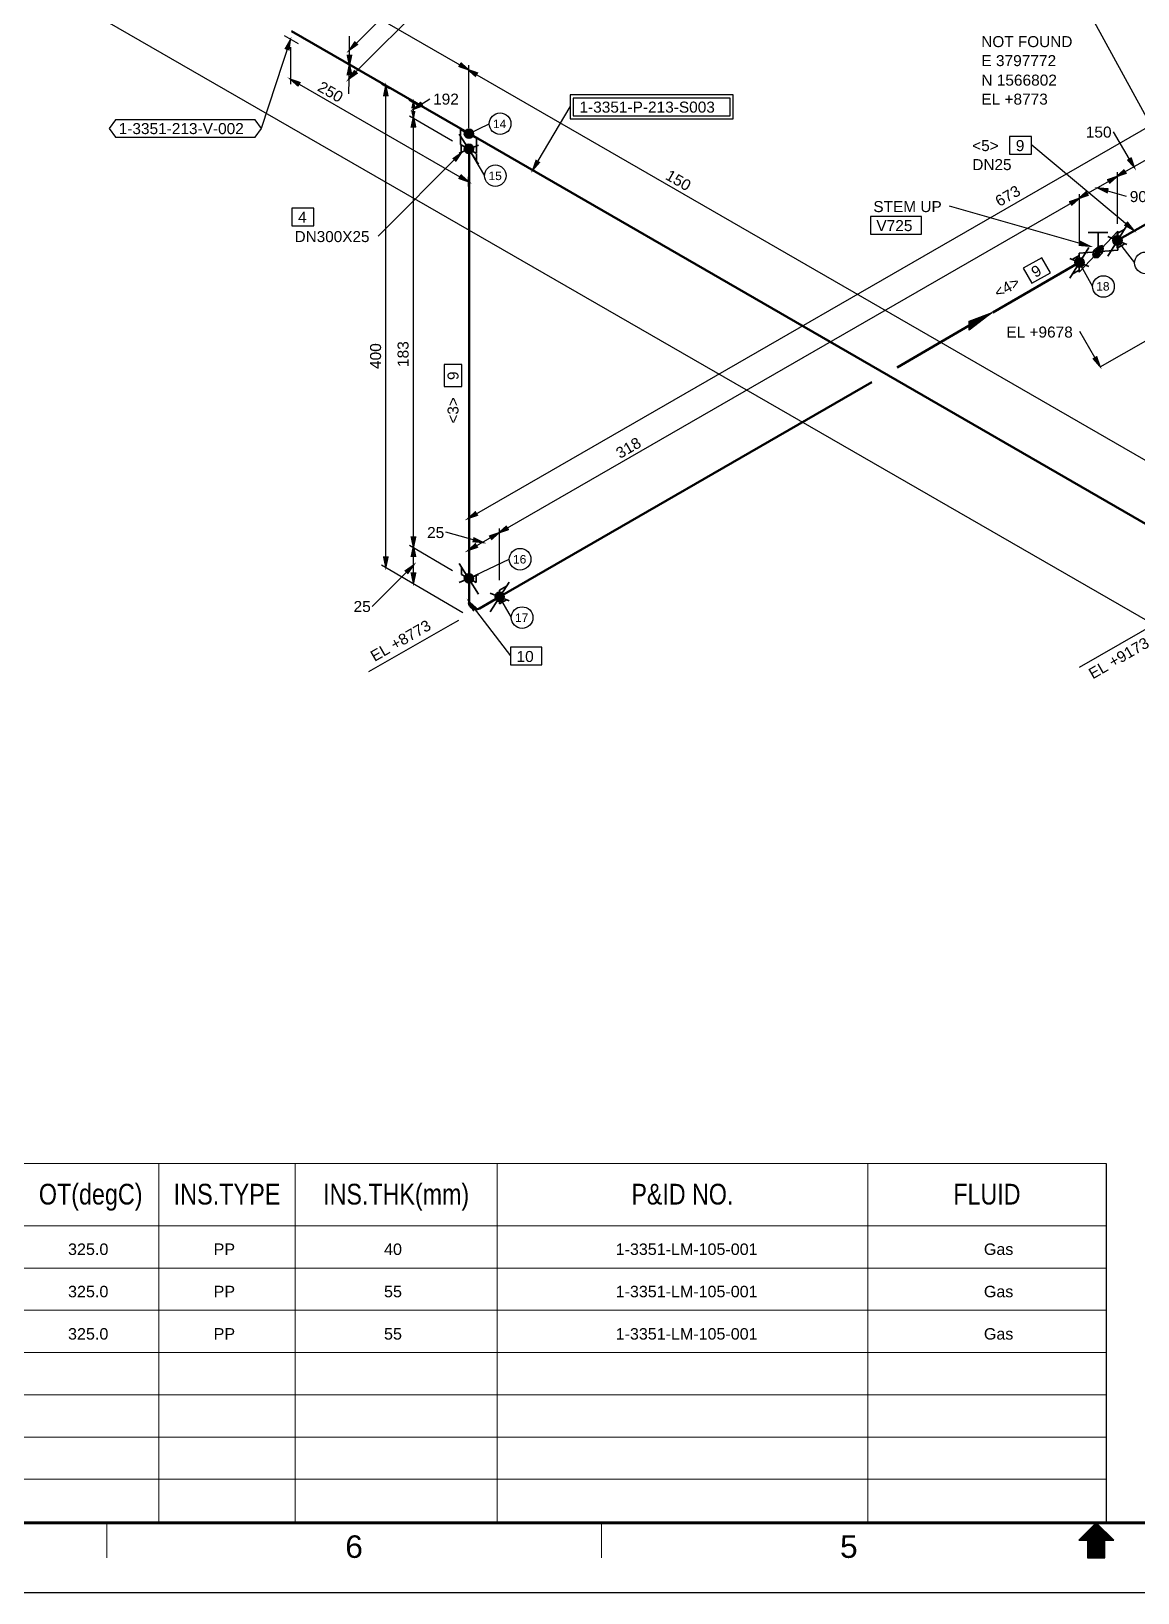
# Model space of a CAD drawing. Header units: inches. Extents: x 0 to 841, y 0 to 594.
# Drawn here: x 217.9 to 439.3, y 0 to 312.4 of the extents above; entities that cross this region are included whole.
import ezdxf
from ezdxf.enums import TextEntityAlignment as Align
from ezdxf.xclip import XClip

# ---------------------------------------------------------------- set-up
doc = ezdxf.new("R2010")
doc.units = ezdxf.units.IN
doc.header["$MEASUREMENT"] = 0
doc.header["$XCLIPFRAME"] = 0
for name, color, linetype in [('1-3320-LP-186-001-614_MODEL-EMBED 1_DWG$0$Default', 7, 'Continuous'), ('BG 0', 7, 'Continuous'), ('BG BG BG BG BG 2', 7, 'Continuous'), ('BG BG BG BG TITLETEXT', 7, 'Continuous'), ('BG Border', 7, 'Continuous'), ('DIMLINES', 7, 'Continuous'), ('DIMTEXT', 7, 'Continuous'), ('FITTINGS', 7, 'Continuous'), ('ISOTEXT', 7, 'Continuous'), ('NOZZLES', 7, 'Continuous'), ('PIPE', 7, 'Continuous'), ('WELDS', 7, 'Continuous')]:
    doc.layers.add(name, color=color, linetype=linetype)
doc.styles.add('1-3320-LP-186-001-614_MODEL-EMBED 1_DWG$0$Arial', font='arial.ttf')
doc.styles.add('Arial', font='arial.ttf')

# ---------------------------------------------------------------- blocks, each defined once
blk = doc.blocks.new('1-3320-LP-186-001-614_MODEL-EMBED 1_DWG')
at = {"layer": '1-3320-LP-186-001-614_MODEL-EMBED 1_DWG$0$Default', "color": 4, "style": '1-3320-LP-186-001-614_MODEL-EMBED 1_DWG$0$Arial'}
for s, width, p in [('325.0 ', 1.008516, (7.444094, -0.115628)), ('PP', 1.004063, (8.591588, -0.115628)), ('40', 1.008516, (9.933451, -0.115628)), ('1-3351-LM-105-001', 1.002802, (11.758255, -0.115628)), ('Gas', 1.002038, (14.659147, -0.115628)), ('325.0 ', 1.008516, (7.444094, -0.448962)), ('PP', 1.004063, (8.591588, -0.448962)), ('55', 1.008516, (9.933451, -0.448962)), ('1-3351-LM-105-001', 1.002802, (11.758255, -0.448962)), ('Gas', 1.002038, (14.659147, -0.448962)), ('325.0 ', 1.008516, (7.444094, -0.782295)), ('PP', 1.004063, (8.591588, -0.782295)), ('55', 1.008516, (9.933451, -0.782295)), ('1-3351-LM-105-001', 1.002802, (11.758255, -0.782295)), ('Gas', 1.002038, (14.659147, -0.782295))]:
    blk.add_text(s, height=0.090278, dxfattribs=dict(at, width=width)).set_placement(p, align=Align.TOP_LEFT)

msp = doc.modelspace()

# ---------------------------------------------------------------- hatches: boundary and pattern name
at = {"layer": 'DIMLINES', "linetype": 'Continuous'}
for points in [[(282.68, 310.2), (281.56, 308.6), (283.16, 309.72)], [(281.16, 307.56), (281.56, 305.64), (281.96, 307.56)], [(281.96, 303.72), (281.56, 305.64), (281.16, 303.72)], [(282.6, 304.44), (281.48, 302.84), (283.08, 303.96)], [(303.56, 305.32), (305.4, 304.68), (303.96, 305.96)], [(307.16, 304.04), (305.32, 304.68), (306.76, 303.4)], [(271.64, 302.12), (269.8, 302.76), (271.24, 301.48)], [(289.24, 299.48), (288.84, 301.4), (288.44, 299.48)], [(294.6, 297.08), (294.36, 298.2), (294.12, 297.08)], [(295.8, 298.12), (294.36, 296.76), (296.2, 297.48)], [(294.76, 293.24), (294.36, 295.16), (293.96, 293.24)], [(294.12, 296.28), (294.36, 295.16), (294.6, 296.28)], [(436.52, 284.6), (435.08, 283.32), (436.92, 283.96)], [(437.32, 286.6), (438.6, 285.16), (437.96, 287)], [(303.56, 282.92), (305.4, 282.28), (303.96, 283.56)], [(433.72, 282.04), (435.16, 283.32), (433.32, 282.68)], [(426.12, 277.64), (427.56, 278.92), (425.72, 278.28)], [(428.92, 280.2), (427.48, 278.92), (429.32, 279.56)], [(433.32, 280.84), (431.4, 281), (433.16, 280.12)], [(306.76, 216.2), (305.32, 214.92), (307.16, 215.56)], [(312.92, 213.32), (311.48, 212.04), (313.32, 212.68)], [(293.96, 211.16), (294.36, 209.24), (294.76, 211.16)], [(306.76, 209.8), (305.32, 208.52), (307.16, 209.16)], [(306.36, 210.28), (308.28, 210.12), (306.52, 211)], [(310.04, 210.76), (311.48, 212.04), (309.64, 211.4)], [(288.44, 207.16), (288.84, 205.24), (289.24, 207.16)], [(294.76, 207.32), (294.36, 209.24), (293.96, 207.32)], [(293.24, 203.96), (294.36, 205.56), (292.76, 204.44)], [(293.96, 203.96), (294.36, 202.04), (294.76, 203.96)]]:
    msp.add_hatch(color=2, dxfattribs=at).paths.add_polyline_path(points)
at = {"layer": 'DIMLINES', "linetype": 'ByBlock'}
h = msp.add_hatch(dxfattribs=at)
h.set_pattern_fill('LINE', scale=25.4, style=0)
h.paths.add_polyline_path([(282.68, 310.2), (281.56, 308.6), (283.16, 309.72)])
h = msp.add_hatch(dxfattribs=at)
h.set_pattern_fill('LINE', scale=25.4, style=0)
h.paths.add_polyline_path([(281.16, 307.56), (281.56, 305.64), (281.96, 307.56)])
h = msp.add_hatch(dxfattribs=at)
h.set_pattern_fill('LINE', scale=25.4, style=0)
h.paths.add_polyline_path([(281.96, 303.72), (281.56, 305.64), (281.16, 303.72)])
h = msp.add_hatch(dxfattribs=at)
h.set_pattern_fill('LINE', scale=25.4, style=0)
h.paths.add_polyline_path([(282.6, 304.44), (281.48, 302.84), (283.08, 303.96)])
h = msp.add_hatch(dxfattribs=at)
h.set_pattern_fill('LINE', scale=25.4, style=0)
h.paths.add_polyline_path([(303.56, 305.32), (305.4, 304.68), (303.96, 305.96)])
h = msp.add_hatch(dxfattribs=at)
h.set_pattern_fill('LINE', scale=25.4, style=0)
h.paths.add_polyline_path([(307.16, 304.04), (305.32, 304.68), (306.76, 303.4)])
h = msp.add_hatch(dxfattribs=at)
h.set_pattern_fill('LINE', scale=25.4, style=0)
h.paths.add_polyline_path([(271.64, 302.12), (269.8, 302.76), (271.24, 301.48)])
h = msp.add_hatch(dxfattribs=at)
h.set_pattern_fill('LINE', scale=25.4, style=0)
h.paths.add_polyline_path([(289.24, 299.48), (288.84, 301.4), (288.44, 299.48)])
h = msp.add_hatch(dxfattribs=at)
h.set_pattern_fill('LINE', scale=25.4, style=0)
h.paths.add_polyline_path([(294.6, 297.08), (294.36, 298.2), (294.12, 297.08)])
h = msp.add_hatch(dxfattribs=at)
h.set_pattern_fill('LINE', scale=25.4, style=0)
h.paths.add_polyline_path([(295.8, 298.12), (294.36, 296.76), (296.2, 297.48)])
h = msp.add_hatch(dxfattribs=at)
h.set_pattern_fill('LINE', scale=25.4, style=0)
h.paths.add_polyline_path([(294.76, 293.24), (294.36, 295.16), (293.96, 293.24)])
h = msp.add_hatch(dxfattribs=at)
h.set_pattern_fill('LINE', scale=25.4, style=0)
h.paths.add_polyline_path([(294.12, 296.28), (294.36, 295.16), (294.6, 296.28)])
h = msp.add_hatch(dxfattribs=at)
h.set_pattern_fill('LINE', scale=25.4, style=0)
h.paths.add_polyline_path([(436.52, 284.6), (435.08, 283.32), (436.92, 283.96)])
h = msp.add_hatch(dxfattribs=at)
h.set_pattern_fill('LINE', scale=25.4, style=0)
h.paths.add_polyline_path([(437.32, 286.6), (438.6, 285.16), (437.96, 287)])
h = msp.add_hatch(dxfattribs=at)
h.set_pattern_fill('LINE', scale=25.4, style=0)
h.paths.add_polyline_path([(303.56, 282.92), (305.4, 282.28), (303.96, 283.56)])
h = msp.add_hatch(dxfattribs=at)
h.set_pattern_fill('LINE', scale=25.4, style=0)
h.paths.add_polyline_path([(433.72, 282.04), (435.16, 283.32), (433.32, 282.68)])
h = msp.add_hatch(dxfattribs=at)
h.set_pattern_fill('LINE', scale=25.4, style=0)
h.paths.add_polyline_path([(426.12, 277.64), (427.56, 278.92), (425.72, 278.28)])
h = msp.add_hatch(dxfattribs=at)
h.set_pattern_fill('LINE', scale=25.4, style=0)
h.paths.add_polyline_path([(428.92, 280.2), (427.48, 278.92), (429.32, 279.56)])
h = msp.add_hatch(dxfattribs=at)
h.set_pattern_fill('LINE', scale=25.4, style=0)
h.paths.add_polyline_path([(433.32, 280.84), (431.4, 281), (433.16, 280.12)])
h = msp.add_hatch(dxfattribs=at)
h.set_pattern_fill('LINE', scale=25.4, style=0)
h.paths.add_polyline_path([(306.76, 216.2), (305.32, 214.92), (307.16, 215.56)])
h = msp.add_hatch(dxfattribs=at)
h.set_pattern_fill('LINE', scale=25.4, style=0)
h.paths.add_polyline_path([(312.92, 213.32), (311.48, 212.04), (313.32, 212.68)])
h = msp.add_hatch(dxfattribs=at)
h.set_pattern_fill('LINE', scale=25.4, style=0)
h.paths.add_polyline_path([(293.96, 211.16), (294.36, 209.24), (294.76, 211.16)])
h = msp.add_hatch(dxfattribs=at)
h.set_pattern_fill('LINE', scale=25.4, style=0)
h.paths.add_polyline_path([(306.76, 209.8), (305.32, 208.52), (307.16, 209.16)])
h = msp.add_hatch(dxfattribs=at)
h.set_pattern_fill('LINE', scale=25.4, style=0)
h.paths.add_polyline_path([(306.36, 210.28), (308.28, 210.12), (306.52, 211)])
h = msp.add_hatch(dxfattribs=at)
h.set_pattern_fill('LINE', scale=25.4, style=0)
h.paths.add_polyline_path([(310.04, 210.76), (311.48, 212.04), (309.64, 211.4)])
h = msp.add_hatch(dxfattribs=at)
h.set_pattern_fill('LINE', scale=25.4, style=0)
h.paths.add_polyline_path([(288.44, 207.16), (288.84, 205.24), (289.24, 207.16)])
h = msp.add_hatch(dxfattribs=at)
h.set_pattern_fill('LINE', scale=25.4, style=0)
h.paths.add_polyline_path([(294.76, 207.32), (294.36, 209.24), (293.96, 207.32)])
h = msp.add_hatch(dxfattribs=at)
h.set_pattern_fill('LINE', scale=25.4, style=0)
h.paths.add_polyline_path([(293.24, 203.96), (294.36, 205.56), (292.76, 204.44)])
h = msp.add_hatch(dxfattribs=at)
h.set_pattern_fill('LINE', scale=25.4, style=0)
h.paths.add_polyline_path([(293.96, 203.96), (294.36, 202.04), (294.76, 203.96)])
at = {"layer": 'ISOTEXT', "linetype": 'Continuous'}
for points in [[(269.48, 308.68), (269.72, 310.6), (268.76, 308.92)], [(302.84, 286.44), (303.96, 288.04), (302.36, 286.92)], [(318.92, 286.52), (318.28, 284.68), (319.56, 286.12)], [(436.76, 273.56), (438.44, 272.6), (437.24, 274.12)], [(427.72, 269.56), (429.64, 269.4), (427.88, 270.28)], [(430.44, 246.84), (431.72, 245.4), (431.08, 247.24)], [(306.92, 197), (305.48, 198.28), (306.36, 196.52)]]:
    msp.add_hatch(color=2, dxfattribs=at).paths.add_polyline_path(points)
at = {"layer": 'ISOTEXT', "linetype": 'ByBlock'}
h = msp.add_hatch(dxfattribs=at)
h.set_pattern_fill('LINE', scale=25.4, style=0)
h.paths.add_polyline_path([(269.48, 308.68), (269.72, 310.6), (268.76, 308.92)])
h = msp.add_hatch(dxfattribs=at)
h.set_pattern_fill('LINE', scale=25.4, style=0)
h.paths.add_polyline_path([(302.84, 286.44), (303.96, 288.04), (302.36, 286.92)])
h = msp.add_hatch(dxfattribs=at)
h.set_pattern_fill('LINE', scale=25.4, style=0)
h.paths.add_polyline_path([(318.92, 286.52), (318.28, 284.68), (319.56, 286.12)])
h = msp.add_hatch(dxfattribs=at)
h.set_pattern_fill('LINE', scale=25.4, style=0)
h.paths.add_polyline_path([(436.76, 273.56), (438.44, 272.6), (437.24, 274.12)])
h = msp.add_hatch(dxfattribs=at)
h.set_pattern_fill('LINE', scale=25.4, style=0)
h.paths.add_polyline_path([(427.72, 269.56), (429.64, 269.4), (427.88, 270.28)])
h = msp.add_hatch(dxfattribs=at)
h.set_pattern_fill('LINE', scale=25.4, style=0)
h.paths.add_polyline_path([(430.44, 246.84), (431.72, 245.4), (431.08, 247.24)])
h = msp.add_hatch(dxfattribs=at)
h.set_pattern_fill('LINE', scale=25.4, style=0)
h.paths.add_polyline_path([(306.92, 197), (305.48, 198.28), (306.36, 196.52)])
at = {"layer": 'NOZZLES', "linetype": 'Continuous'}
h = msp.add_hatch(color=7, dxfattribs=at)
edge = h.paths.add_edge_path()
edge.add_arc((305.48, 291.88), 0.92, 0, 360)
at = {"layer": 'NOZZLES', "linetype": 'ByBlock'}
h = msp.add_hatch(dxfattribs=at)
h.set_pattern_fill('LINE', scale=25.4, style=0)
edge = h.paths.add_edge_path()
edge.add_arc((305.48, 291.88), 0.92, 0, 360)
at = {"layer": 'NOZZLES', "linetype": 'Continuous'}
h = msp.add_hatch(color=7, dxfattribs=at)
edge = h.paths.add_edge_path()
edge.add_arc((305.48, 288.84), 0.92, 0, 360)
at = {"layer": 'NOZZLES', "linetype": 'ByBlock'}
h = msp.add_hatch(dxfattribs=at)
h.set_pattern_fill('LINE', scale=25.4, style=0)
edge = h.paths.add_edge_path()
edge.add_arc((305.48, 288.84), 0.92, 0, 360)
at = {"layer": 'NOZZLES', "linetype": 'Continuous'}
h = msp.add_hatch(color=7, dxfattribs=at)
edge = h.paths.add_edge_path()
edge.add_arc((435.24, 270.52), 0.92, 0, 360)
at = {"layer": 'NOZZLES', "linetype": 'ByBlock'}
h = msp.add_hatch(dxfattribs=at)
h.set_pattern_fill('LINE', scale=25.4, style=0)
edge = h.paths.add_edge_path()
edge.add_arc((435.24, 270.52), 0.92, 0, 360)
at = {"layer": 'NOZZLES', "linetype": 'Continuous'}
h = msp.add_hatch(color=7, dxfattribs=at)
edge = h.paths.add_edge_path()
edge.add_arc((427.64, 266.12), 0.92, 0, 360)
at = {"layer": 'NOZZLES', "linetype": 'ByBlock'}
h = msp.add_hatch(dxfattribs=at)
h.set_pattern_fill('LINE', scale=25.4, style=0)
edge = h.paths.add_edge_path()
edge.add_arc((427.64, 266.12), 0.92, 0, 360)
at = {"layer": 'NOZZLES', "linetype": 'Continuous'}
h = msp.add_hatch(color=7, dxfattribs=at)
edge = h.paths.add_edge_path()
edge.add_arc((305.48, 202.92), 0.92, 0, 360)
at = {"layer": 'NOZZLES', "linetype": 'ByBlock'}
h = msp.add_hatch(dxfattribs=at)
h.set_pattern_fill('LINE', scale=25.4, style=0)
edge = h.paths.add_edge_path()
edge.add_arc((305.48, 202.92), 0.92, 0, 360)
at = {"layer": 'NOZZLES', "linetype": 'Continuous'}
h = msp.add_hatch(color=7, dxfattribs=at)
edge = h.paths.add_edge_path()
edge.add_arc((311.64, 199.24), 0.92, 0, 360)
at = {"layer": 'NOZZLES', "linetype": 'ByBlock'}
h = msp.add_hatch(dxfattribs=at)
h.set_pattern_fill('LINE', scale=25.4, style=0)
edge = h.paths.add_edge_path()
edge.add_arc((311.64, 199.24), 0.92, 0, 360)

# ---------------------------------------------------------------- linework, layer by layer
at = {"layer": 'BG 0', "color": 2, "linetype": 'Continuous', "lineweight": 25}
msp.add_line((432.98, 85.88), (432.98, 14), dxfattribs=at)
at = {"layer": 'BG BG BG BG BG 2', "color": 2, "linetype": 'Continuous', "lineweight": 15}
for p, q in [((432.98, 85.88), (35, 85.88)), ((243.44, 14.27), (243.44, 85.88)), ((270.72, 14.27), (270.72, 85.88)), ((311.11, 14.27), (311.11, 85.88)), ((385.27, 14.27), (385.27, 85.88)), ((432.98, 73.42), (35, 73.42)), ((432.98, 64.96), (35, 64.96)), ((432.98, 56.51), (35, 56.51)), ((432.98, 48.06), (35, 48.06)), ((432.98, 39.61), (35, 39.61)), ((432.98, 31.16), (35, 31.16)), ((432.98, 22.71), (35, 22.71))]:
    msp.add_line(p, q, dxfattribs=at)
at = {"layer": 'BG Border', "color": 3, "linetype": 'Continuous', "lineweight": 120}
msp.add_line((827, 14), (35, 14), dxfattribs=at)
at = {"layer": 'BG Border', "color": 7, "linetype": 'Continuous', "lineweight": 13}
for p, q in [((233, 14), (233, 6.98)), ((332, 14), (332, 6.98)), ((429.6, 12.6), (429.6, 6.98)), ((429.8, 12.8), (429.8, 6.98)), ((430, 13), (430, 6.98)), ((430.2, 13.2), (430.2, 6.98)), ((430.4, 13.4), (430.4, 6.98)), ((430.6, 13.6), (430.6, 6.98)), ((430.8, 13.8), (430.8, 6.98)), ((431, 14), (431, 6.98)), ((431.2, 13.8), (431.2, 6.98)), ((431.4, 13.6), (431.4, 6.98)), ((431.6, 13.4), (431.6, 6.98)), ((431.8, 13.2), (431.8, 6.98)), ((432, 13), (432, 6.98)), ((432.2, 12.8), (432.2, 6.98)), ((432.4, 12.6), (432.4, 6.98)), ((427.6, 10.6), (427.6, 10.5)), ((427.8, 10.8), (427.8, 10.5)), ((428, 11), (428, 10.5)), ((428.2, 11.2), (428.2, 10.5)), ((428.4, 11.4), (428.4, 10.5)), ((428.6, 11.6), (428.6, 10.5)), ((428.8, 11.8), (428.8, 10.5)), ((429, 12), (429, 10.5)), ((429.2, 12.2), (429.2, 10.5)), ((429.4, 12.4), (429.4, 6.98)), ((432.6, 12.4), (432.6, 6.98)), ((432.8, 12.2), (432.8, 10.5)), ((433, 12), (433, 10.5)), ((433.2, 11.8), (433.2, 10.5)), ((433.4, 11.6), (433.4, 10.5)), ((433.6, 11.4), (433.6, 10.5)), ((433.8, 11.2), (433.8, 10.5)), ((434, 11), (434, 10.5)), ((434.2, 10.8), (434.2, 10.5)), ((434.4, 10.6), (434.4, 10.5))]:
    msp.add_line(p, q, dxfattribs=at)
at = {"layer": 'BG Border', "color": 7, "linetype": 'Continuous', "lineweight": 25}
for p, q in [((431, 14), (427.5, 10.5)), ((434.5, 10.5), (431, 14)), ((427.5, 10.5), (429.25, 10.5)), ((429.25, 10.5), (429.25, 6.98)), ((432.75, 6.98), (432.75, 10.5)), ((432.75, 10.5), (434.5, 10.5)), ((429.25, 6.98), (432.75, 6.98)), ((841, 0), (0, 0))]:
    msp.add_line(p, q, dxfattribs=at)
at = {"layer": 'BG Border', "color": 3, "linetype": 'Continuous', "lineweight": 120}
msp.add_lwpolyline([(827, 580), (35, 580), (35, 14), (827, 14)], close=True, dxfattribs=at)
at = {"layer": 'DIMLINES', "color": 2, "linetype": 'Continuous', "lineweight": 30}
for p, q in [((157.48, 357.88), (459.08, 184.12)), ((235.24, 345.08), (305.4, 304.68)), ((281.56, 308.6), (306.52, 333.56)), ((281.48, 302.84), (298.12, 319.48)), ((281.56, 305.64), (281.56, 311.4)), ((281.56, 308.6), (282.68, 310.2)), ((283.16, 309.72), (281.56, 308.6)), ((282.68, 310.2), (283.16, 309.72)), ((269.88, 301.8), (269.88, 309.16)), ((281.56, 305.64), (281.16, 307.56)), ((281.16, 307.56), (281.96, 307.56)), ((281.96, 307.56), (281.56, 305.64)), ((280.76, 306.04), (282.36, 305.16)), ((281.16, 303.72), (281.56, 305.64)), ((281.96, 303.72), (281.16, 303.72)), ((281.48, 299.88), (281.56, 305.64)), ((281.48, 302.84), (282.6, 304.44)), ((283.08, 303.96), (281.48, 302.84)), ((281.56, 305.64), (281.96, 303.72)), ((282.6, 304.44), (283.08, 303.96)), ((303.56, 305.32), (303.96, 305.96)), ((305.4, 304.68), (303.56, 305.32)), ((303.96, 305.96), (305.4, 304.68)), ((305.32, 304.68), (307.16, 304.04)), ((306.76, 303.4), (305.32, 304.68)), ((305.32, 304.68), (452.92, 219.56)), ((305.4, 305.56), (305.4, 293)), ((307.16, 304.04), (306.76, 303.4)), ((269.8, 302.76), (271.64, 302.12)), ((271.24, 301.48), (269.8, 302.76)), ((269.8, 302.76), (305.4, 282.28)), ((271.64, 302.12), (271.24, 301.48)), ((287.96, 301.8), (289.56, 300.92)), ((288.44, 299.48), (288.84, 301.4)), ((288.84, 301.4), (289.24, 299.48)), ((288.84, 205.24), (288.84, 301.4)), ((289.24, 299.48), (288.44, 299.48)), ((293.48, 298.6), (295.08, 297.72)), ((294.12, 297.08), (294.36, 298.2)), ((294.6, 297.08), (294.12, 297.08)), ((294.36, 296.76), (297.64, 298.84)), ((294.36, 298.2), (294.6, 297.08)), ((294.36, 295.16), (294.36, 298.2)), ((294.36, 296.76), (295.8, 298.12)), ((296.2, 297.48), (294.36, 296.76)), ((295.8, 298.12), (296.2, 297.48)), ((305.32, 214.92), (449.88, 298.2)), ((293.56, 295.48), (302.2, 290.44)), ((293.96, 293.24), (294.36, 295.16)), ((294.36, 295.16), (294.12, 296.28)), ((294.12, 296.28), (294.6, 296.28)), ((294.6, 296.28), (294.36, 295.16)), ((294.36, 295.16), (294.76, 293.24)), ((294.36, 209.24), (294.36, 295.16)), ((294.76, 293.24), (293.96, 293.24)), ((438.6, 285.16), (434.44, 292.28)), ((435.08, 283.32), (442.28, 287.4)), ((435.08, 283.32), (436.52, 284.6)), ((436.52, 284.6), (436.92, 283.96)), ((437.32, 286.6), (437.96, 287)), ((438.6, 285.16), (437.32, 286.6)), ((437.96, 287), (438.6, 285.16)), ((303.56, 282.92), (303.96, 283.56)), ((305.4, 282.28), (303.56, 282.92)), ((303.96, 283.56), (305.4, 282.28)), ((305.4, 281.32), (305.4, 283.24)), ((427.48, 278.92), (435.16, 283.32)), ((433.32, 282.68), (435.16, 283.32)), ((433.72, 282.04), (433.32, 282.68)), ((435.16, 283.32), (433.72, 282.04)), ((436.92, 283.96), (435.08, 283.32)), ((435.16, 284.2), (435.16, 273.88)), ((311.48, 212.04), (427.56, 278.92)), ((425.72, 278.28), (427.56, 278.92)), ((426.12, 277.64), (425.72, 278.28)), ((427.56, 278.92), (426.12, 277.64)), ((427.48, 278.92), (428.92, 280.2)), ((429.32, 279.56), (427.48, 278.92)), ((427.56, 279.8), (427.56, 269.48)), ((428.92, 280.2), (429.32, 279.56)), ((431.4, 281), (433.32, 280.84)), ((433.16, 280.12), (431.4, 281)), ((431.4, 281), (437, 279.4)), ((433.32, 280.84), (433.16, 280.12)), ((448.04, 254.52), (431.72, 245.16)), ((305.32, 214.92), (306.76, 216.2)), ((307.16, 215.56), (305.32, 214.92)), ((305.4, 215.88), (305.4, 213.96)), ((306.76, 216.2), (307.16, 215.56)), ((311.48, 212.04), (312.92, 213.32)), ((313.32, 212.68), (311.48, 212.04)), ((311.56, 212.92), (311.56, 202.6)), ((312.92, 213.32), (313.32, 212.68)), ((293.56, 209.56), (302.2, 204.52)), ((294.36, 209.24), (293.96, 211.16)), ((293.96, 211.16), (294.76, 211.16)), ((294.76, 211.16), (294.36, 209.24)), ((308.28, 210.12), (300.84, 212.2)), ((305.32, 208.52), (311.48, 212.04)), ((305.32, 208.52), (306.76, 209.8)), ((305.4, 209.48), (305.4, 207.56)), ((306.36, 210.28), (306.52, 211)), ((308.28, 210.12), (306.36, 210.28)), ((306.52, 211), (308.28, 210.12)), ((306.76, 209.8), (307.16, 209.16)), ((309.64, 211.4), (311.48, 212.04)), ((310.04, 210.76), (309.64, 211.4)), ((311.48, 212.04), (310.04, 210.76)), ((288.84, 205.24), (288.44, 207.16)), ((288.44, 207.16), (289.24, 207.16)), ((289.24, 207.16), (288.84, 205.24)), ((293.96, 207.32), (294.36, 209.24)), ((294.76, 207.32), (293.96, 207.32)), ((294.36, 209.24), (294.76, 207.32)), ((294.36, 202.04), (294.36, 209.24)), ((307.16, 209.16), (305.32, 208.52)), ((294.36, 205.56), (286.12, 197.32)), ((287.96, 205.64), (304.28, 196.12)), ((292.76, 204.44), (294.36, 205.56)), ((293.24, 203.96), (292.76, 204.44)), ((294.36, 205.56), (293.24, 203.96)), ((294.36, 202.04), (293.96, 203.96)), ((293.96, 203.96), (294.76, 203.96)), ((294.76, 203.96), (294.36, 202.04)), ((303.4, 194.52), (301.72, 193.56)), ((443.88, 194.44), (427.56, 185.08)), ((301.72, 193.56), (285.4, 184.2))]:
    msp.add_line(p, q, dxfattribs=at)
at = {"layer": 'DIMLINES', "color": 2, "linetype": 'Continuous', "lineweight": 30, "const_width": 0.3}
for points in [[(282.68, 310.2), (281.56, 308.6), (283.16, 309.72)], [(281.16, 307.56), (281.56, 305.64), (281.96, 307.56)], [(281.96, 303.72), (281.56, 305.64), (281.16, 303.72)], [(303.56, 305.32), (305.4, 304.68), (303.96, 305.96)], [(271.64, 302.12), (269.8, 302.76), (271.24, 301.48)], [(282.6, 304.44), (281.48, 302.84), (283.08, 303.96)], [(307.16, 304.04), (305.32, 304.68), (306.76, 303.4)], [(289.24, 299.48), (288.84, 301.4), (288.44, 299.48)], [(295.8, 298.12), (294.36, 296.76), (296.2, 297.48)], [(294.6, 297.08), (294.36, 298.2), (294.12, 297.08)], [(294.76, 293.24), (294.36, 295.16), (293.96, 293.24)], [(294.12, 296.28), (294.36, 295.16), (294.6, 296.28)], [(436.52, 284.6), (435.08, 283.32), (436.92, 283.96)], [(437.32, 286.6), (438.6, 285.16), (437.96, 287)], [(303.56, 282.92), (305.4, 282.28), (303.96, 283.56)], [(433.32, 280.84), (431.4, 281), (433.16, 280.12)], [(433.72, 282.04), (435.16, 283.32), (433.32, 282.68)], [(426.12, 277.64), (427.56, 278.92), (425.72, 278.28)], [(428.92, 280.2), (427.48, 278.92), (429.32, 279.56)], [(306.76, 216.2), (305.32, 214.92), (307.16, 215.56)], [(310.04, 210.76), (311.48, 212.04), (309.64, 211.4)], [(312.92, 213.32), (311.48, 212.04), (313.32, 212.68)], [(293.96, 211.16), (294.36, 209.24), (294.76, 211.16)], [(294.76, 207.32), (294.36, 209.24), (293.96, 207.32)], [(306.76, 209.8), (305.32, 208.52), (307.16, 209.16)], [(306.36, 210.28), (308.28, 210.12), (306.52, 211)], [(288.44, 207.16), (288.84, 205.24), (289.24, 207.16)], [(293.24, 203.96), (294.36, 205.56), (292.76, 204.44)], [(293.96, 203.96), (294.36, 202.04), (294.76, 203.96)]]:
    msp.add_lwpolyline(points, close=True, dxfattribs=at)
at = {"layer": 'FITTINGS', "color": 7, "linetype": 'Continuous', "lineweight": 35}
for p, q in [((305.4, 291.8), (303.8, 292.7)), ((303.8, 292.7), (303.8, 289.7)), ((307, 291), (305.4, 291.8)), ((307, 287.9), (307, 291)), ((303.8, 289.7), (307, 287.9)), ((303.9, 289.7), (303.9, 288)), ((307, 287.8), (307, 286.2)), ((435.3, 272.4), (427.6, 264.2)), ((429.4, 272.1), (433.3, 272.1)), ((431.4, 268.2), (431.4, 272.1)), ((435.2, 271.9), (436.6, 272.7)), ((435.2, 269), (435.2, 271.9)), ((435.3, 268.6), (435.3, 272.4)), ((432.4, 268.9), (430.3, 267.6)), ((432.2, 269.5), (430.6, 267.1)), ((430.6, 268.6), (431.4, 269.3)), ((431.8, 269.3), (431, 267.1)), ((431.8, 267.5), (431, 268.9)), ((431.4, 269.3), (432.2, 269.5)), ((431.4, 269.3), (431.4, 267.1)), ((432.2, 269.5), (432.4, 268.9)), ((432.4, 268.9), (432.2, 268)), ((436.6, 269.8), (435.2, 269)), ((426.2, 266.7), (427.6, 267.5)), ((427.6, 268), (435.3, 268.6)), ((427.6, 266.1), (427.6, 268)), ((427.6, 267.5), (427.6, 264.6)), ((427.6, 264.2), (427.6, 266.1)), ((430.3, 267.6), (430.6, 268.6)), ((430.6, 267.1), (430.3, 267.6)), ((432.2, 268), (430.6, 268.6)), ((431.4, 267.1), (430.6, 267.1)), ((432.2, 268), (431.4, 267.1)), ((427.6, 264.6), (426.2, 263.8))]:
    msp.add_line(p, q, dxfattribs=at)
at = {"layer": 'FITTINGS', "color": 7, "linetype": 'Continuous', "lineweight": 30}
for p, q in [((405.6, 254.4), (410.2, 256.1)), ((410.2, 256.1), (405.6, 252.6)), ((405.6, 253.4), (410.2, 256.1)), ((405.6, 254.2), (409.8, 255.8)), ((409.8, 255.8), (405.6, 252.7)), ((405.6, 254.2), (409.3, 255.6)), ((409.3, 255.6), (405.6, 252.8)), ((405.6, 254), (408.8, 255.3)), ((408.8, 255.3), (405.6, 253)), ((405.6, 253.9), (408.4, 255)), ((408.4, 255), (405.6, 253)), ((405.6, 253.8), (408, 254.8)), ((408, 254.8), (405.6, 253.1)), ((405.6, 253.7), (407.5, 254.6)), ((407.5, 254.6), (405.6, 253.3)), ((405.6, 253.4), (405.6, 254.4)), ((405.6, 253.5), (407.1, 254.3)), ((407.1, 254.3), (405.6, 253.4)), ((405.6, 252.6), (405.6, 254.2)), ((405.6, 252.7), (405.6, 254.2)), ((405.6, 252.8), (405.6, 254)), ((405.6, 253), (405.6, 253.9)), ((405.6, 253), (405.6, 253.8)), ((405.6, 253.1), (405.6, 253.7)), ((405.6, 253.3), (405.6, 253.5))]:
    msp.add_line(p, q, dxfattribs=at)
at = {"layer": 'ISOTEXT', "color": 2, "linetype": 'Continuous', "lineweight": 30}
for p, q in [((449.88, 279), (430.68, 314.2)), ((269.72, 310.6), (263.88, 292.92)), ((268.76, 308.92), (269.72, 310.6)), ((269.72, 310.6), (269.48, 308.68)), ((269.48, 308.68), (268.76, 308.92)), ((318.28, 284.68), (325.72, 297.24)), ((358.36, 299.64), (325.72, 299.64)), ((325.72, 299.64), (325.72, 294.84)), ((357.72, 299), (326.36, 299)), ((326.36, 299), (326.36, 295.48)), ((357.72, 295.48), (357.72, 299)), ((358.36, 294.84), (358.36, 299.64)), ((234.76, 294.68), (233.48, 292.92)), ((262.68, 294.68), (234.76, 294.68)), ((263.96, 292.92), (262.68, 294.68)), ((305.4, 291.88), (309.56, 293.88)), ((325.72, 294.84), (358.36, 294.84)), ((326.36, 295.48), (357.72, 295.48)), ((233.48, 292.92), (234.76, 291.16)), ((234.76, 291.16), (262.68, 291.16)), ((262.68, 291.16), (263.96, 292.92)), ((418.04, 291.32), (413.64, 291.32)), ((413.64, 291.32), (413.64, 287.8)), ((418.04, 287.8), (418.04, 291.32)), ((303.96, 288.04), (287.32, 271.4)), ((302.36, 286.92), (303.96, 288.04)), ((303.96, 288.04), (302.84, 286.44)), ((305.4, 288.84), (308.6, 283.48)), ((413.64, 287.8), (418.04, 287.8)), ((438.44, 272.6), (418.12, 289.56)), ((302.84, 286.44), (302.36, 286.92)), ((318.28, 284.68), (318.92, 286.52)), ((319.56, 286.12), (318.28, 284.68)), ((318.92, 286.52), (319.56, 286.12)), ((274.44, 277), (270.04, 277)), ((270.04, 277), (270.04, 273.48)), ((274.44, 273.48), (274.44, 277)), ((396.04, 275.32), (385.8, 275.32)), ((385.8, 275.32), (385.8, 271.8)), ((396.04, 271.8), (396.04, 275.32)), ((429.64, 269.4), (401.64, 277.4)), ((270.04, 273.48), (274.44, 273.48)), ((385.8, 271.8), (396.04, 271.8)), ((436.76, 273.56), (437.24, 274.12)), ((438.44, 272.6), (436.76, 273.56)), ((437.24, 274.12), (438.44, 272.6)), ((427.72, 269.56), (427.88, 270.28)), ((429.64, 269.4), (427.72, 269.56)), ((427.88, 270.28), (429.64, 269.4)), ((435.16, 270.52), (438.68, 266.04)), ((420.12, 267.08), (416.36, 265)), ((421.88, 264.04), (420.12, 267.08)), ((427.56, 266.12), (430.28, 261.32)), ((416.36, 265), (418.12, 261.96)), ((418.12, 261.96), (421.88, 264.04)), ((431.72, 245.4), (427.72, 252.28)), ((430.44, 246.84), (431.08, 247.24)), ((431.72, 245.4), (430.44, 246.84)), ((431.08, 247.24), (431.72, 245.4)), ((304.04, 245.72), (300.52, 245.72)), ((300.52, 245.72), (300.52, 241.32)), ((304.04, 241.32), (304.04, 245.72)), ((300.52, 241.32), (304.04, 241.32)), ((305.4, 202.92), (313.56, 206.76)), ((305.48, 198.28), (313.8, 187.4)), ((305.48, 198.28), (306.92, 197)), ((306.36, 196.52), (305.48, 198.28)), ((306.92, 197), (306.36, 196.52)), ((311.56, 199.24), (313.96, 195.08)), ((320.04, 189.16), (313.8, 189.16)), ((313.8, 189.16), (313.8, 185.64)), ((320.04, 185.64), (320.04, 189.16)), ((313.8, 185.64), (320.04, 185.64))]:
    msp.add_line(p, q, dxfattribs=at)
at = {"layer": 'ISOTEXT', "color": 2, "linetype": 'Continuous', "lineweight": 30, "const_width": 0.3}
for points in [[(269.48, 308.68), (269.72, 310.6), (268.76, 308.92)], [(302.84, 286.44), (303.96, 288.04), (302.36, 286.92)], [(318.92, 286.52), (318.28, 284.68), (319.56, 286.12)], [(436.76, 273.56), (438.44, 272.6), (437.24, 274.12)], [(427.72, 269.56), (429.64, 269.4), (427.88, 270.28)], [(430.44, 246.84), (431.72, 245.4), (431.08, 247.24)], [(306.92, 197), (305.48, 198.28), (306.36, 196.52)]]:
    msp.add_lwpolyline(points, close=True, dxfattribs=at)
at = {"layer": 'ISOTEXT', "color": 2, "linetype": 'Continuous', "lineweight": 30}
for centre in [(311.72, 293.88), (310.76, 283.48), (440.84, 266.04), (432.44, 261.32), (315.72, 206.76), (316.12, 195.08)]:
    msp.add_circle(centre, 2.16, dxfattribs=at)
at = {"layer": 'NOZZLES', "color": 7, "linetype": 'Continuous', "lineweight": 25}
msp.add_line((268.5, 311.5), (271.3, 309.9), dxfattribs=at)
at = {"layer": 'NOZZLES', "color": 7, "linetype": 'Continuous', "lineweight": 35}
for centre in [(305.48, 291.88), (305.48, 288.84), (435.24, 270.52), (427.64, 266.12), (305.48, 202.92), (311.64, 199.24)]:
    msp.add_circle(centre, 0.92, dxfattribs=at)
at = {"layer": 'PIPE', "color": 7, "linetype": 'Continuous', "lineweight": 50}
for p, q in [((305.5, 291.9), (270, 312.4)), ((453, 206.8), (305.5, 291.9)), ((305.5, 288.8), (305.5, 202.9)), ((435.2, 270.5), (442.4, 274.6)), ((410.3, 256.1), (427.6, 266.1)), ((391.2, 245.1), (405.6, 253.5)), ((311.6, 199.2), (386.1, 242.2)), ((305.5, 202.9), (305.5, 198.1)), ((307.6, 196.9), (311.6, 199.2))]:
    msp.add_line(p, q, dxfattribs=at)
at = {"layer": 'PIPE', "color": 7, "linetype": 'Continuous', "lineweight": 35}
for p, q in [((304, 205.1), (304, 203.7)), ((304, 203.7), (306.9, 202.1)), ((306.9, 202.1), (306.9, 203.5)), ((311.6, 200.6), (313, 201.4)), ((311.6, 197.8), (311.6, 200.6)), ((313, 198.6), (311.6, 197.8))]:
    msp.add_line(p, q, dxfattribs=at)
at = {"layer": 'PIPE', "color": 7, "linetype": 'Continuous', "lineweight": 50}
msp.add_arc((306.87, 198.12), 1.39, 180, 299.981, dxfattribs=at)
at = {"layer": 'WELDS', "color": 7, "linetype": 'Continuous', "lineweight": 35}
for p, q in [((303.5, 291.8), (307.4, 285.8)), ((307.4, 289.6), (303.5, 288)), ((433.3, 267.4), (437.1, 273.5)), ((425.7, 263), (429.5, 269.1)), ((433.3, 271.3), (437.1, 269.7)), ((425.7, 266.9), (429.5, 265.3)), ((303.5, 205.9), (307.4, 199.8)), ((307.4, 203.7), (303.5, 202.1)), ((309.7, 196.2), (313.5, 202.2)), ((309.7, 200), (313.5, 198.4))]:
    msp.add_line(p, q, dxfattribs=at)
for centre in [(305.48, 291.88), (305.48, 288.84), (435.24, 270.52), (427.64, 266.12), (305.48, 202.92), (311.64, 199.24)]:
    msp.add_circle(centre, 0.92, dxfattribs=at)

# ---------------------------------------------------------------- block references
at = {"layer": 'NOZZLES', "linetype": 'ByBlock'}
ref = msp.add_blockref('1-3320-LP-186-001-614_MODEL-EMBED 1_DWG', (36.18, 72.81), dxfattribs=dict(at, xscale=25.4, yscale=25.4, zscale=25.4))
XClip(ref).set_block_clipping_path([(-0.029528, -2.66273), (15.699643, 0.003937)])

# ---------------------------------------------------------------- texts
at = {"layer": 'BG BG BG BG TITLETEXT', "color": 4, "style": 'Arial'}
for s, height, width, p in [('OT(degC)', 4.146, 0.805802, (229.8, 79.74)), ('INS.TYPE', 4.146, 0.809963, (257.08, 79.74)), ('INS.THK(mm)', 4.1456, 0.803775, (290.92, 79.74)), ('P&ID NO.', 4.146, 0.801737, (348.19, 79.74)), ('FLUID', 4.146, 0.803157, (409.13, 79.74))]:
    msp.add_text(s, height=height, dxfattribs=dict(at, width=width)).set_placement(p, align=Align.MIDDLE_CENTER)
at = {"layer": 'BG Border', "color": 3, "style": 'Arial', "width": 1.008516}
for s, p in [('6', (282.5, 11.48)), ('5', (381.5, 11.48))]:
    msp.add_text(s, height=4.5, dxfattribs=at).set_placement(p, align=Align.TOP_CENTER)
at = {"layer": 'DIMTEXT', "color": 2, "style": 'Arial', "width": 1.008516}
for s, rotation, p in [('250', 330, (275, 300.6)), ('150', 330, (344.6, 282.9)), ('673', 30, (411.6, 277.2)), ('183', 90, (293.4, 245.2)), ('400', 90, (287.9, 244.8)), ('318', 30, (335.7, 226.8))]:
    msp.add_text(s, height=2.2, rotation=rotation, dxfattribs=at).set_placement(p)
for s, p in [('192', (298.3, 297.7)), ('150', (428.9, 291.1)), ('90', (437.7, 278.2)), ('25', (297.1, 211)), ('25', (282.4, 196.2))]:
    msp.add_text(s, height=2.2, dxfattribs=at).set_placement(p)
at = {"layer": 'ISOTEXT', "color": 2, "style": 'Arial'}
for s, height, width, p in [('NOT FOUND', 2.2, 0.998145, (408, 309.2)), ('E 3797772', 2.2, 1.007902, (408, 305.4)), ('N 1566802', 2.2, 1.006087, (408, 301.5)), ('EL +8773', 2.2, 1.004902, (408, 297.7)), ('1-3351-P-213-S003', 2.2, 1.003781, (327.6, 296.1)), ('1-3351-213-V-002', 2.2, 1.003758, (235.4, 291.8)), ('14', 1.7, 1.008516, (310.3, 293)), ('<5>', 2.2, 0.993892, (406.2, 288.4)), ('9', 2.2, 1.008516, (414.9, 288.4)), ('15', 1.7, 1.008516, (309.4, 282.6)), ('DN25', 2.2, 0.99922, (406.2, 284.6)), ('STEM UP', 2.2, 1.001997, (386.4, 276.2)), ('4', 2.2, 1.008516, (271.3, 274.1)), ('DN300X25', 2.2, 0.996682, (270.6, 270.2)), ('V725', 2.2, 1.007244, (387, 272.4)), ('18', 1.7, 1.008516, (431, 260.5)), ('EL +9678', 2.2, 1.004902, (413, 251.1)), ('16', 1.7, 1.008516, (314.3, 205.9)), ('17', 1.7, 1.008516, (314.7, 194.2)), ('10', 2.2, 1.008516, (315, 186.2))]:
    msp.add_text(s, height=height, dxfattribs=dict(at, width=width)).set_placement(p)
for s, rotation, width, p in [('9', 30, 1.008516, (418.8, 263)), ('<4>', 30, 0.993892, (411.4, 258.9)), ('9', 90, 1.008516, (303.4, 242.6)), ('<3>', 90, 0.993892, (303.4, 233.9)), ('EL +8773', 30, 1.004902, (286.6, 186.2)), ('EL +9173', 30, 1.004902, (430.3, 182.7))]:
    msp.add_text(s, height=2.2, rotation=rotation, dxfattribs=dict(at, width=width)).set_placement(p)

doc.saveas('drawing.dxf')
